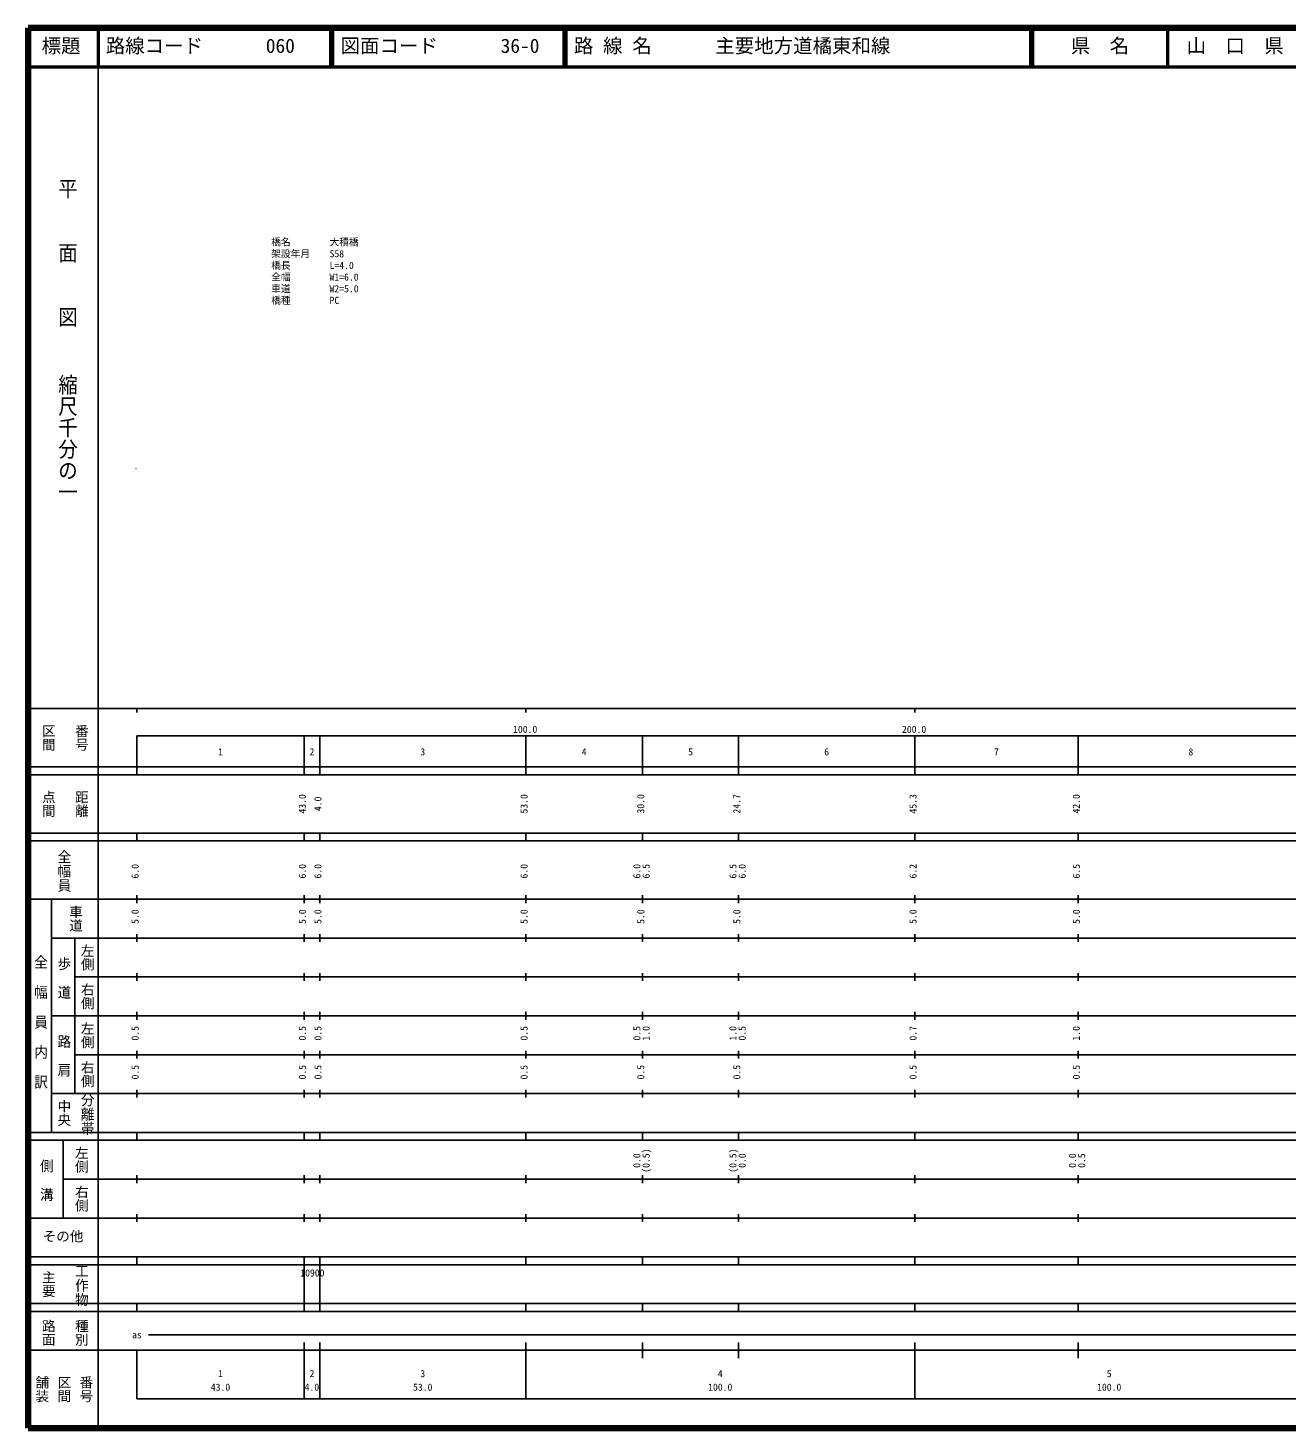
# Model space of a CAD drawing. Units: millimetres on the paper, with parts at other scales. Extents: x 40 to 680, y 20 to 380.
# Drawn here: x 40 to 363.7, y 20 to 380 of the extents above; entities that cross this region are included whole.
import ezdxf
from ezdxf.enums import TextEntityAlignment as Align

# ---------------------------------------------------------------- set-up
doc = ezdxf.new("R2010")
doc.units = ezdxf.units.MM
for name, color, linetype, lineweight in [('M-BMK-HTXT', 7, 'Continuous', 13), ('M-TTL', 2, 'Continuous', 140), ('M-TTL-BAND', 7, 'Continuous', 25), ('M-TTL-LINE', 7, 'Continuous', 50)]:
    doc.layers.add(name, color=color, linetype=linetype, lineweight=lineweight)
doc.layers.add('M-TTL-TXT', color=7, linetype='Continuous')
doc.styles.add('@ＭＳ ゴシック', font='')
doc.styles.add('ＭＳ ゴシック', font='')
doc.styles.get('@ＭＳ ゴシック').set_extended_font_data('@MS Gothic')
doc.styles.get('ＭＳ ゴシック').set_extended_font_data('MS Gothic')

msp = doc.modelspace()

# ---------------------------------------------------------------- linework, layer by layer
at = {"layer": 'M-BMK-HTXT'}
for radius in [0.0313, 0.025, 0.0188, 0.0125, 0.0063]:
    msp.add_circle((67.761, 266.725), radius, dxfattribs=at)
at = {"layer": 'M-TTL'}
for p, q in [((40, 380), (40, 20)), ((680, 380), (40, 380)), ((40, 20), (680, 20))]:
    msp.add_line(p, q, dxfattribs=at)
at = {"layer": 'M-TTL-BAND'}
for p, q in [((58, 370), (58, 20)), ((40, 205), (579, 205)), ((68, 205), (68, 204)), ((168, 205), (168, 204)), ((268, 205), (268, 204)), ((68, 198), (579, 198)), ((68, 198), (68, 188)), ((111, 188), (111, 198)), ((115, 188), (115, 198)), ((168, 188), (168, 198)), ((198, 188), (198, 198)), ((222.7, 188), (222.7, 198)), ((268, 188), (268, 198)), ((310, 188), (310, 198)), ((40, 190), (579, 190)), ((40, 188), (579, 188)), ((40, 173), (579, 173)), ((68, 171), (68, 173)), ((111, 171), (111, 173)), ((115, 171), (115, 173)), ((168, 171), (168, 173)), ((198, 171), (198, 173)), ((222.7, 171), (222.7, 173)), ((268, 171), (268, 173)), ((310, 171), (310, 173)), ((40, 171), (579, 171)), ((40, 156), (579, 156)), ((46, 96), (46, 156)), ((68, 155), (68, 157)), ((111, 155), (111, 157)), ((115, 155), (115, 157)), ((168, 155), (168, 157)), ((198, 155), (198, 157)), ((222.7, 155), (222.7, 157)), ((268, 155), (268, 157)), ((310, 155), (310, 157)), ((46, 146), (579, 146)), ((52, 146), (52, 106)), ((68, 145), (68, 147)), ((111, 145), (111, 147)), ((115, 145), (115, 147)), ((168, 145), (168, 147)), ((198, 145), (198, 147)), ((222.7, 145), (222.7, 147)), ((268, 145), (268, 147)), ((310, 145), (310, 147)), ((68, 135), (68, 137)), ((111, 135), (111, 137)), ((115, 135), (115, 137)), ((168, 135), (168, 137)), ((198, 135), (198, 137)), ((222.7, 135), (222.7, 137)), ((268, 135), (268, 137)), ((310, 135), (310, 137)), ((52, 136), (579, 136)), ((46, 126), (579, 126)), ((68, 125), (68, 127)), ((111, 125), (111, 127)), ((115, 125), (115, 127)), ((168, 125), (168, 127)), ((198, 125), (198, 127)), ((222.7, 125), (222.7, 127)), ((268, 125), (268, 127)), ((310, 125), (310, 127)), ((52, 116), (579, 116)), ((68, 115), (68, 117)), ((111, 115), (111, 117)), ((115, 115), (115, 117)), ((168, 115), (168, 117)), ((198, 115), (198, 117)), ((222.7, 115), (222.7, 117)), ((268, 115), (268, 117)), ((310, 115), (310, 117)), ((46, 106), (579, 106)), ((68, 105), (68, 107)), ((111, 105), (111, 107)), ((115, 105), (115, 107)), ((168, 105), (168, 107)), ((198, 105), (198, 107)), ((222.7, 105), (222.7, 107)), ((268, 105), (268, 107)), ((310, 105), (310, 107)), ((40, 96), (579, 96)), ((40, 94), (579, 94)), ((49, 94), (49, 74)), ((68, 94), (68, 96)), ((111, 94), (111, 96)), ((115, 94), (115, 96)), ((168, 94), (168, 96)), ((198, 94), (198, 96)), ((222.7, 94), (222.7, 96)), ((268, 94), (268, 96)), ((310, 94), (310, 96)), ((49, 84), (579, 84)), ((68, 83), (68, 85)), ((111, 83), (111, 85)), ((115, 83), (115, 85)), ((168, 83), (168, 85)), ((198, 83), (198, 85)), ((222.7, 83), (222.7, 85)), ((268, 83), (268, 85)), ((310, 83), (310, 85)), ((40, 74), (579, 74)), ((68, 73), (68, 75)), ((111, 73), (111, 75)), ((115, 73), (115, 75)), ((168, 73), (168, 75)), ((198, 73), (198, 75)), ((222.7, 73), (222.7, 75)), ((268, 73), (268, 75)), ((310, 73), (310, 75)), ((40, 64), (579, 64)), ((40, 62), (579, 62)), ((68, 62), (68, 64)), ((111, 62), (111, 64)), ((111, 52), (111, 62)), ((115, 62), (115, 64)), ((115, 52), (115, 62)), ((168, 62), (168, 64)), ((198, 62), (198, 64)), ((222.7, 62), (222.7, 64)), ((268, 62), (268, 64)), ((310, 62), (310, 64)), ((40, 52), (579, 52)), ((68, 50), (68, 52)), ((111, 50), (111, 52)), ((115, 50), (115, 52)), ((168, 50), (168, 52)), ((198, 50), (198, 52)), ((222.7, 50), (222.7, 52)), ((268, 50), (268, 52)), ((310, 50), (310, 52)), ((40, 50), (579, 50)), ((71, 44), (565, 44)), ((40, 40), (579, 40)), ((68, 40), (68, 27.5)), ((111, 27.5), (111, 42)), ((115, 27.5), (115, 42)), ((168, 27.5), (168, 42)), ((198, 38), (198, 42)), ((222.7, 38), (222.7, 42)), ((268, 27.5), (268, 42)), ((310, 38), (310, 42)), ((68, 27.5), (579, 27.5))]:
    msp.add_line(p, q, dxfattribs=at)
at = {"layer": 'M-TTL-LINE'}
for p, q in [((58, 380), (58, 370)), ((117.75, 380), (117.75, 370)), ((118.25, 380), (118.25, 370)), ((177.75, 380), (177.75, 370)), ((178.25, 380), (178.25, 370)), ((297.75, 380), (297.75, 370)), ((298.25, 380), (298.25, 370)), ((333, 380), (333, 370)), ((40, 370), (680, 370))]:
    msp.add_line(p, q, dxfattribs=at)

# ---------------------------------------------------------------- texts
at = {"layer": 'M-BMK-HTXT', "style": 'ＭＳ ゴシック'}
for s, p in [('橋名\u3000\u3000\u3000\u3000大積橋', (102.53, 323.496)), ('架設年月\u3000\u3000S58', (102.53, 320.496)), ('橋長\u3000\u3000\u3000\u3000L=4.0', (102.53, 317.496)), ('全幅\u3000\u3000\u3000\u3000W1=6.0', (102.53, 314.496)), ('車道\u3000\u3000\u3000\u3000W2=5.0', (102.53, 311.496)), ('橋種\u3000\u3000\u3000\u3000PC', (102.53, 308.496))]:
    msp.add_text(s, height=1.833, dxfattribs=at).set_placement(p, align=Align.BOTTOM_LEFT)
at = {"layer": 'M-TTL-BAND', "style": '@ＭＳ ゴシック'}
for s, height, width, p in [('平\u3000\u3000面\u3000\u3000図', 3.666, 1.1, (47.277, 341.475)), ('縮尺千分の一', 3.666, 1.1, (47.277, 291.03)), ('全幅員', 2.566, 1.05, (47.25, 168.75)), ('全\u3000幅\u3000員\u3000内\u3000訳', 2.566, 1.1, (41.25, 141.75)), ('歩\u3000道', 2.566, 1.05, (47.25, 141.25)), ('路\u3000肩', 2.566, 1.05, (47.25, 121.25)), ('分離帯', 2.566, 1.05, (53.25, 106.25)), ('側\u3000溝', 2.566, 1.05, (42.75, 89.25)), ('工作物', 2.566, 1.05, (51.75, 62.25))]:
    msp.add_text(s, height=height, rotation=270, dxfattribs=dict(at, width=width)).set_placement(p, align=Align.BOTTOM_LEFT)
at = {"layer": 'M-TTL-BAND'}
for s, height, rotation, style, p in [('区間', 2.566, 270, '@ＭＳ ゴシック', (43.25, 201)), ('番号', 2.566, 270, '@ＭＳ ゴシック', (51.75, 201)), ('点間', 2.566, 270, '@ＭＳ ゴシック', (43.25, 184)), ('距離', 2.566, 270, '@ＭＳ ゴシック', (51.75, 184)), ('43.0', 1.833, 90, 'ＭＳ ゴシック', (112, 178)), ('4.0', 1.833, 90, 'ＭＳ ゴシック', (116, 178.625)), ('53.0', 1.833, 90, 'ＭＳ ゴシック', (169, 178)), ('30.0', 1.833, 90, 'ＭＳ ゴシック', (199, 178)), ('24.7', 1.833, 90, 'ＭＳ ゴシック', (223.7, 178)), ('45.3', 1.833, 90, 'ＭＳ ゴシック', (269, 178)), ('42.0', 1.833, 90, 'ＭＳ ゴシック', (311, 178)), ('6.0', 1.833, 90, 'ＭＳ ゴシック', (69, 161.299)), ('6.0', 1.833, 90, 'ＭＳ ゴシック', (112, 161.299)), ('6.0', 1.833, 90, 'ＭＳ ゴシック', (116, 161.299)), ('6.0', 1.833, 90, 'ＭＳ ゴシック', (169, 161.299)), ('6.0', 1.833, 90, 'ＭＳ ゴシック', (198, 161.299)), ('6.5', 1.833, 90, 'ＭＳ ゴシック', (200.37, 161.299)), ('6.5', 1.833, 90, 'ＭＳ ゴシック', (222.7, 161.299)), ('6.0', 1.833, 90, 'ＭＳ ゴシック', (225.07, 161.299)), ('6.2', 1.833, 90, 'ＭＳ ゴシック', (269, 161.299)), ('6.5', 1.833, 90, 'ＭＳ ゴシック', (311, 161.299)), ('車道', 2.566, 270, '@ＭＳ ゴシック', (50.25, 154.5)), ('5.0', 1.833, 90, 'ＭＳ ゴシック', (69, 149.625)), ('5.0', 1.833, 90, 'ＭＳ ゴシック', (112, 149.625)), ('5.0', 1.833, 90, 'ＭＳ ゴシック', (116, 149.625)), ('5.0', 1.833, 90, 'ＭＳ ゴシック', (169, 149.625)), ('5.0', 1.833, 90, 'ＭＳ ゴシック', (199, 149.625)), ('5.0', 1.833, 90, 'ＭＳ ゴシック', (223.7, 149.625)), ('5.0', 1.833, 90, 'ＭＳ ゴシック', (269, 149.625)), ('5.0', 1.833, 90, 'ＭＳ ゴシック', (311, 149.625)), ('左側', 2.566, 270, '@ＭＳ ゴシック', (53.25, 144.5)), ('右側', 2.566, 270, '@ＭＳ ゴシック', (53.25, 134.5)), ('左側', 2.566, 270, '@ＭＳ ゴシック', (53.25, 124.5)), ('0.5', 1.833, 90, 'ＭＳ ゴシック', (69, 119.625)), ('0.5', 1.833, 90, 'ＭＳ ゴシック', (112, 119.625)), ('0.5', 1.833, 90, 'ＭＳ ゴシック', (116, 119.625)), ('0.5', 1.833, 90, 'ＭＳ ゴシック', (169, 119.625)), ('0.5', 1.833, 90, 'ＭＳ ゴシック', (198, 119.625)), ('1.0', 1.833, 90, 'ＭＳ ゴシック', (200.37, 119.625)), ('1.0', 1.833, 90, 'ＭＳ ゴシック', (222.7, 119.625)), ('0.5', 1.833, 90, 'ＭＳ ゴシック', (225.07, 119.625)), ('0.7', 1.833, 90, 'ＭＳ ゴシック', (269, 119.625)), ('1.0', 1.833, 90, 'ＭＳ ゴシック', (311, 119.625)), ('右側', 2.566, 270, '@ＭＳ ゴシック', (53.25, 114.5)), ('0.5', 1.833, 90, 'ＭＳ ゴシック', (69, 109.625)), ('0.5', 1.833, 90, 'ＭＳ ゴシック', (112, 109.625)), ('0.5', 1.833, 90, 'ＭＳ ゴシック', (116, 109.625)), ('0.5', 1.833, 90, 'ＭＳ ゴシック', (169, 109.625)), ('0.5', 1.833, 90, 'ＭＳ ゴシック', (199, 109.625)), ('0.5', 1.833, 90, 'ＭＳ ゴシック', (223.7, 109.625)), ('0.5', 1.833, 90, 'ＭＳ ゴシック', (269, 109.625)), ('0.5', 1.833, 90, 'ＭＳ ゴシック', (311, 109.625)), ('中央', 2.566, 270, '@ＭＳ ゴシック', (47.25, 104.5)), ('左側', 2.566, 270, '@ＭＳ ゴシック', (51.75, 92.5)), ('0.0', 1.833, 90, 'ＭＳ ゴシック', (198, 86.889)), ('(0.5)', 1.833, 90, 'ＭＳ ゴシック', (200.37, 85.639)), ('(0.5)', 1.833, 90, 'ＭＳ ゴシック', (222.7, 85.639)), ('0.0', 1.833, 90, 'ＭＳ ゴシック', (225.07, 86.889)), ('0.0', 1.833, 90, 'ＭＳ ゴシック', (310, 86.889)), ('0.5', 1.833, 90, 'ＭＳ ゴシック', (312.37, 86.889)), ('右側', 2.566, 270, '@ＭＳ ゴシック', (51.75, 82.5)), ('主要', 2.566, 270, '@ＭＳ ゴシック', (43.25, 60.5)), ('路面', 2.566, 270, '@ＭＳ ゴシック', (43.25, 48)), ('種別', 2.566, 270, '@ＭＳ ゴシック', (51.75, 48)), ('舗装', 2.566, 270, '@ＭＳ ゴシック', (41.583, 33.5)), ('区間', 2.566, 270, '@ＭＳ ゴシック', (47.25, 33.5)), ('番号', 2.566, 270, '@ＭＳ ゴシック', (52.917, 33.5))]:
    msp.add_text(s, height=height, rotation=rotation, dxfattribs=dict(at, style=style)).set_placement(p, align=Align.BOTTOM_LEFT)
at = {"layer": 'M-TTL-BAND', "style": 'ＭＳ ゴシック'}
for s, height, p in [('100.0', 1.833, (164.719, 198.195)), ('200.0', 1.833, (264.719, 198.195)), ('1', 1.833, (88.875, 192.405)), ('2', 1.833, (112.375, 192.405)), ('3', 1.833, (140.875, 192.405)), ('4', 1.833, (182.375, 192.405)), ('5', 1.833, (209.725, 192.405)), ('6', 1.833, (244.725, 192.405)), ('7', 1.833, (288.375, 192.405)), ('8', 1.833, (338.375, 192.405)), ('その他', 2.566, (43.75, 67.25)), ('10900', 1.833, (110, 58.405)), ('as', 1.833, (66.75, 42.5)), ('1', 1.833, (88.875, 32.523)), ('2', 1.833, (112.375, 32.523)), ('3', 1.833, (140.875, 32.523)), ('4', 1.833, (217.375, 32.523)), ('5', 1.833, (317.375, 32.523)), ('43.0', 1.833, (87, 29.033)), ('4.0', 1.833, (111.125, 29.033)), ('53.0', 1.833, (139, 29.033)), ('100.0', 1.833, (214.875, 29.033)), ('100.0', 1.833, (314.875, 29.033))]:
    msp.add_text(s, height=height, dxfattribs=at).set_placement(p, align=Align.BOTTOM_LEFT)
at = {"layer": 'M-TTL-TXT', "style": 'ＭＳ ゴシック'}
for s, p in [('標題', (43.5, 372.5)), ('路線コード', (60, 372.5)), ('060', (101.142, 372.5)), ('図面コード', (120.38, 372.5)), ('36-0', (161.521, 372.5)), ('路 線 名', (180.38, 372.5)), ('主要地方道橘東和線', (216.734, 372.5)), ('県\u3000名', (308.125, 372.5)), ('山\u3000口\u3000県', (337.875, 372.5))]:
    msp.add_text(s, height=3.666, dxfattribs=at).set_placement(p, align=Align.BOTTOM_LEFT)

doc.saveas('drawing.dxf')
